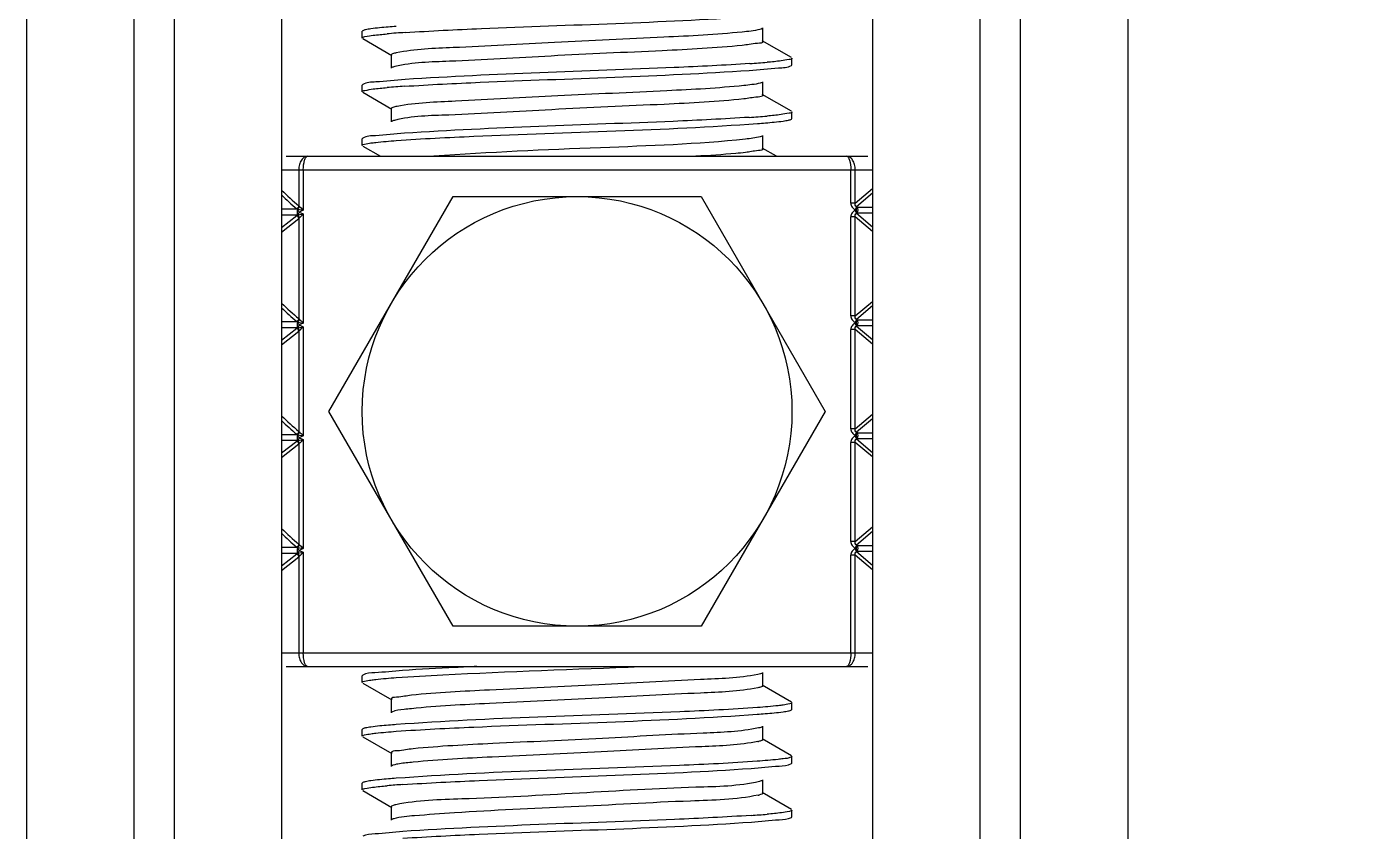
# Model space of a CAD drawing. Extents: x 27938 to 1042331, y -235042 to 1535213.
# Drawn here: x 707865 to 708451, y 728566 to 728923 of the extents above; entities that cross this region are included whole.
import ezdxf

# ---------------------------------------------------------------- set-up
doc = ezdxf.new("R2010")
doc.units = 0
doc.header["$LTSCALE"] = 1000
doc.header["$MEASUREMENT"] = 0
doc.styles.get("Standard").update_dxf_attribs({"font": 'gbenor.shx', "bigfont": 'gbcbig.shx'})
doc.dimstyles.get("Standard").update_dxf_attribs({"dimtxt": 0.18, "dimasz": 0.18, "dimexe": 0.18, "dimexo": 0.0625, "dimgap": 0.09, "dimtad": 0, "dimtih": 1, "dimtoh": 1, "dimdec": 4, "dimzin": 0, "dimdsep": 46, "dimtxsty": 'Standard', "dimcen": 0.09, "dimadec": 0, "dimazin": 0, "dimtfac": 1, "dimtdec": 4, "dimtofl": 0, "dimtmove": 0, "dimatfit": 3, "dimfxl": 1, "dimtolj": 1, "dimtzin": 0, "dimarcsym": 0})

msp = doc.modelspace()

# ---------------------------------------------------------------- linework, layer by layer
at = {"linetype": 'Continuous'}
for p, q in [((707864.69, 733136.51), (707864.69, 728395.48)), ((707912.32, 733136.51), (707912.32, 728395.48)), ((707930.18, 733136.51), (707930.18, 728395.48)), ((707977.8, 733136.51), (707977.8, 728395.48)), ((708239.75, 733136.51), (708239.75, 728395.48)), ((708287.37, 733136.51), (708287.37, 728395.48)), ((708305.23, 733136.51), (708305.23, 728395.48)), ((708352.86, 733136.51), (708352.86, 728395.48)), ((708013.75, 728921.47), (708013.52, 728921.21)), ((708013.52, 728918.23), (708013.52, 728921.21)), ((708013.52, 728918.23), (708013.52, 728921.21)), ((708191.14, 728916.74), (708191.14, 728922.69)), ((708013.75, 728917.97), (708026.67, 728910.49)), ((708203.8, 728909.56), (708190.88, 728917.04)), ((708026.41, 728910.79), (708026.41, 728904.83)), ((708204.03, 728906.32), (708204.03, 728909.3)), ((708204.03, 728906.32), (708204.03, 728909.3)), ((708203.8, 728906.06), (708204.03, 728906.32)), ((708013.75, 728897.65), (708013.52, 728897.39)), ((708013.52, 728894.42), (708013.52, 728897.39)), ((708013.52, 728894.42), (708013.52, 728897.39)), ((708191.14, 728892.93), (708191.14, 728898.88)), ((708013.75, 728894.16), (708026.67, 728886.67)), ((708203.8, 728885.75), (708190.88, 728893.23)), ((708026.41, 728886.97), (708026.41, 728881.02)), ((708204.03, 728882.51), (708204.03, 728885.49)), ((708204.03, 728882.51), (708204.03, 728885.49)), ((708203.8, 728882.25), (708204.03, 728882.51)), ((708013.75, 728873.84), (708013.52, 728873.58)), ((708013.52, 728870.6), (708013.52, 728873.58)), ((708013.52, 728870.6), (708013.52, 728873.58)), ((708191.14, 728869.12), (708191.14, 728875.07)), ((707979.89, 728865.78), (708237.66, 728865.78)), ((708013.75, 728870.34), (708021.62, 728865.78)), ((708197.15, 728865.78), (708190.88, 728869.42)), ((707977.8, 728859.83), (708239.75, 728859.83)), ((707985.43, 728859.83), (707985.43, 728843.83)), ((707987.41, 728859.83), (707987.41, 728841.87)), ((708230.14, 728844.99), (708230.14, 728859.83)), ((708232.12, 728844.99), (708232.12, 728859.83)), ((707998.79, 728752.67), (708053.78, 728847.93)), ((708053.78, 728847.93), (708163.77, 728847.93)), ((708163.77, 728847.93), (708218.76, 728752.67)), ((708232.12, 728844.99), (708239.75, 728851.46)), ((708239.75, 728849.44), (708232.67, 728843.43)), ((707984.8, 728842.34), (707977.8, 728842.34)), ((707984.92, 728842.31), (707984.8, 728842.34)), ((707984.96, 728842.29), (707987.41, 728841.87)), ((707985.6, 728843.64), (707985.43, 728843.83)), ((707985.67, 728843.57), (707985.6, 728843.64)), ((708232.12, 728844.99), (708230.14, 728844.99)), ((708232.67, 728843.43), (708232.07, 728842.17)), ((708232.49, 728841.97), (708232.07, 728842.17)), ((708232.49, 728841.97), (708233.09, 728843.24)), ((708233.09, 728843.24), (708232.67, 728843.43)), ((708233.09, 728843.24), (708239.75, 728843.24)), ((707984.76, 728839.73), (707977.8, 728839.75)), ((707977.8, 728834.26), (707984.52, 728839.56)), ((707977.8, 728832.22), (707985.43, 728838.25)), ((707984.76, 728839.73), (707984.92, 728839.76)), ((707984.92, 728839.76), (707984.96, 728839.79)), ((707985.51, 728841.04), (707984.96, 728839.79)), ((707984.96, 728839.79), (707987.41, 728840.21)), ((707985.43, 728838.25), (707985.57, 728838.42)), ((707985.43, 728838.25), (707985.43, 728793.82)), ((707987.41, 728841.87), (707985.51, 728841.04)), ((707985.51, 728841.04), (707987.41, 728840.21)), ((707985.57, 728838.42), (707985.65, 728838.49)), ((707985.65, 728838.49), (707985.7, 728838.53)), ((707987.41, 728840.21), (707987.41, 728791.87)), ((708232.12, 728838.96), (708230.14, 728838.96)), ((708230.14, 728794.98), (708230.14, 728838.96)), ((708232.07, 728841.78), (708232.49, 728841.97)), ((708232.67, 728840.51), (708232.07, 728841.78)), ((708239.75, 728832.48), (708232.12, 728838.96)), ((708232.12, 728794.98), (708232.12, 728838.96)), ((708232.49, 728841.97), (708233.09, 728840.71)), ((708232.67, 728840.51), (708233.09, 728840.71)), ((708232.67, 728840.51), (708239.75, 728834.5)), ((708233.09, 728840.71), (708239.75, 728840.71)), ((708232.12, 728794.98), (708239.75, 728801.45)), ((708239.75, 728799.44), (708232.67, 728793.43)), ((707984.8, 728792.33), (707977.8, 728792.33)), ((707984.76, 728789.72), (707977.8, 728789.74)), ((707977.8, 728784.25), (707984.52, 728789.56)), ((707984.76, 728789.72), (707984.92, 728789.76)), ((707984.92, 728792.3), (707984.8, 728792.33)), ((707984.92, 728789.76), (707984.96, 728789.78)), ((707984.96, 728792.29), (707987.41, 728791.87)), ((707985.51, 728791.03), (707984.96, 728789.78)), ((707984.96, 728789.78), (707987.41, 728790.2)), ((707985.6, 728793.63), (707985.43, 728793.82)), ((707987.41, 728791.87), (707985.51, 728791.03)), ((707985.51, 728791.03), (707987.41, 728790.2)), ((707985.67, 728793.56), (707985.6, 728793.63)), ((707987.41, 728790.2), (707987.41, 728741.86)), ((708232.12, 728794.98), (708230.14, 728794.98)), ((708232.67, 728793.43), (708232.07, 728792.16)), ((708232.49, 728791.97), (708232.07, 728792.16)), ((708232.07, 728791.77), (708232.49, 728791.97)), ((708232.67, 728790.51), (708232.07, 728791.77)), ((708232.49, 728791.97), (708233.09, 728793.23)), ((708232.49, 728791.97), (708233.09, 728790.7)), ((708233.09, 728793.23), (708232.67, 728793.43)), ((708232.67, 728790.51), (708233.09, 728790.7)), ((708232.67, 728790.51), (708239.75, 728784.49)), ((708233.09, 728793.23), (708239.75, 728793.23)), ((708233.09, 728790.7), (708239.75, 728790.7)), ((707977.8, 728782.21), (707985.43, 728788.25)), ((707985.43, 728788.25), (707985.57, 728788.41)), ((707985.43, 728788.25), (707985.43, 728743.82)), ((707985.57, 728788.41), (707985.65, 728788.48)), ((707985.65, 728788.48), (707985.7, 728788.53)), ((708232.12, 728788.95), (708230.14, 728788.95)), ((708230.14, 728744.97), (708230.14, 728788.95)), ((708239.75, 728782.47), (708232.12, 728788.95)), ((708232.12, 728744.97), (708232.12, 728788.95)), ((708053.78, 728657.42), (707998.79, 728752.67)), ((708218.76, 728752.67), (708163.77, 728657.42)), ((708232.12, 728744.97), (708239.75, 728751.45)), ((708239.75, 728749.43), (708232.67, 728743.42)), ((707985.6, 728743.62), (707985.43, 728743.82)), ((707985.67, 728743.56), (707985.6, 728743.62)), ((708232.12, 728744.97), (708230.14, 728744.97)), ((708232.67, 728743.42), (708232.07, 728742.16)), ((708232.49, 728741.96), (708233.09, 728743.22)), ((708233.09, 728743.22), (708232.67, 728743.42)), ((708233.09, 728743.22), (708239.75, 728743.22)), ((707984.8, 728742.33), (707977.8, 728742.33)), ((707984.76, 728739.71), (707977.8, 728739.74)), ((707977.8, 728734.24), (707984.52, 728739.55)), ((707977.8, 728732.21), (707985.43, 728738.24)), ((707984.76, 728739.71), (707984.92, 728739.75)), ((707984.92, 728742.3), (707984.8, 728742.33)), ((707984.92, 728739.75), (707984.96, 728739.77)), ((707984.96, 728742.28), (707987.41, 728741.86)), ((707985.51, 728741.02), (707984.96, 728739.77)), ((707984.96, 728739.77), (707987.41, 728740.2)), ((707985.43, 728738.24), (707985.57, 728738.4)), ((707985.43, 728738.24), (707985.43, 728693.81)), ((707987.41, 728741.86), (707985.51, 728741.02)), ((707985.51, 728741.02), (707987.41, 728740.2)), ((707985.57, 728738.4), (707985.65, 728738.48)), ((707985.65, 728738.48), (707985.7, 728738.52)), ((707987.41, 728740.2), (707987.41, 728691.85)), ((708232.12, 728738.95), (708230.14, 728738.95)), ((708230.14, 728694.97), (708230.14, 728738.95)), ((708232.49, 728741.96), (708232.07, 728742.16)), ((708232.07, 728741.76), (708232.49, 728741.96)), ((708232.67, 728740.5), (708232.07, 728741.76)), ((708239.75, 728732.47), (708232.12, 728738.95)), ((708232.12, 728694.97), (708232.12, 728738.95)), ((708232.49, 728741.96), (708233.09, 728740.7)), ((708232.67, 728740.5), (708233.09, 728740.7)), ((708232.67, 728740.5), (708239.75, 728734.49)), ((708233.09, 728740.7), (708239.75, 728740.7)), ((708232.12, 728694.97), (708239.75, 728701.44)), ((708239.75, 728699.42), (708232.67, 728693.41)), ((707984.8, 728692.32), (707977.8, 728692.32)), ((707984.76, 728689.71), (707977.8, 728689.73)), ((707984.76, 728689.71), (707984.92, 728689.74)), ((707984.92, 728692.29), (707984.8, 728692.32)), ((707984.92, 728689.74), (707984.96, 728689.77)), ((707984.96, 728692.27), (707987.41, 728691.85)), ((707985.51, 728691.02), (707984.96, 728689.77)), ((707984.96, 728689.77), (707987.41, 728690.19)), ((707985.6, 728693.62), (707985.43, 728693.81)), ((707987.41, 728691.85), (707985.51, 728691.02)), ((707985.51, 728691.02), (707987.41, 728690.19)), ((707985.67, 728693.55), (707985.6, 728693.62)), ((707987.41, 728690.19), (707987.41, 728645.52)), ((708232.12, 728694.97), (708230.14, 728694.97)), ((708232.67, 728693.41), (708232.07, 728692.15)), ((708232.49, 728691.95), (708232.07, 728692.15)), ((708232.07, 728691.76), (708232.49, 728691.95)), ((708232.67, 728690.49), (708232.07, 728691.76)), ((708232.49, 728691.95), (708233.09, 728693.22)), ((708232.49, 728691.95), (708233.09, 728690.69)), ((708233.09, 728693.22), (708232.67, 728693.41)), ((708232.67, 728690.49), (708233.09, 728690.69)), ((708232.67, 728690.49), (708239.75, 728684.48)), ((708233.09, 728693.22), (708239.75, 728693.22)), ((708233.09, 728690.69), (708239.75, 728690.69)), ((707977.8, 728684.23), (707984.52, 728689.54)), ((707977.8, 728682.2), (707985.43, 728688.23)), ((707985.43, 728688.23), (707985.57, 728688.4)), ((707985.43, 728688.23), (707985.43, 728645.52)), ((707985.57, 728688.4), (707985.65, 728688.47)), ((707985.65, 728688.47), (707985.7, 728688.51)), ((708232.12, 728688.94), (708230.14, 728688.94)), ((708230.14, 728645.52), (708230.14, 728688.94)), ((708239.75, 728682.46), (708232.12, 728688.94)), ((708232.12, 728645.52), (708232.12, 728688.94)), ((708163.77, 728657.42), (708053.78, 728657.42)), ((708239.75, 728645.52), (707977.8, 728645.52)), ((707979.89, 728639.56), (708237.66, 728639.56)), ((708191.14, 728630.99), (708191.14, 728636.94)), ((708013.75, 728635.71), (708013.52, 728635.45)), ((708013.52, 728632.48), (708013.52, 728635.45)), ((708013.52, 728632.48), (708013.52, 728635.45)), ((708013.75, 728632.21), (708026.67, 728624.73)), ((708203.8, 728623.81), (708190.88, 728631.29)), ((708026.41, 728625.03), (708026.41, 728619.08)), ((708203.8, 728620.31), (708204.03, 728620.57)), ((708204.03, 728620.57), (708204.03, 728623.55)), ((708204.03, 728620.57), (708204.03, 728623.55)), ((708013.75, 728611.9), (708013.52, 728611.64)), ((708013.52, 728608.66), (708013.52, 728611.64)), ((708013.52, 728608.66), (708013.52, 728611.64)), ((708013.75, 728608.4), (708026.67, 728600.92)), ((708203.8, 728599.99), (708190.88, 728607.48)), ((708191.14, 728607.17), (708191.14, 728613.13)), ((708026.41, 728601.22), (708026.41, 728595.27)), ((708203.8, 728596.5), (708204.03, 728596.76)), ((708204.03, 728596.76), (708204.03, 728599.73)), ((708204.03, 728596.76), (708204.03, 728599.73)), ((708013.75, 728588.09), (708013.52, 728587.83)), ((708013.52, 728584.85), (708013.52, 728587.83)), ((708013.52, 728584.85), (708013.52, 728587.83)), ((708013.75, 728584.59), (708026.67, 728577.11)), ((708191.14, 728583.36), (708191.14, 728589.31)), ((708203.8, 728576.18), (708190.88, 728583.66)), ((708026.41, 728577.41), (708026.41, 728571.46)), ((708203.8, 728572.68), (708204.03, 728572.94)), ((708204.03, 728572.94), (708204.03, 728575.92)), ((708204.03, 728572.94), (708204.03, 728575.92))]:
    msp.add_line(p, q, dxfattribs=at)
msp.add_circle((708108.78, 728752.67), 95.25, dxfattribs=at)
for centre, radius, start, end in [((708060.33, 728493.62), 427.95, 93.71685, 94.79919), ((708157.8, 729326.64), 420.65, 273.76227, 274.80085), ((708059.91, 728475.01), 422.73, 93.74965, 94.79999), ((708157.39, 729308), 425.85, 273.72942, 274.8001), ((708051.36, 728924.28), 104.01, 224.9882, 230.66338), ((708051.85, 728923.32), 105.17, 225.24107, 230.18722), ((707985.7, 728843.96), 1.85, 230.22372, 240.95845), ((707985.67, 728838.1), 1.86, 119.14418, 128.30251), ((708051.36, 728874.27), 104.01, 224.9882, 230.66338), ((708051.85, 728873.31), 105.17, 225.24107, 230.18722), ((707985.7, 728793.95), 1.85, 230.22372, 240.95845), ((707985.67, 728788.09), 1.86, 119.14418, 128.30251), ((708051.36, 728824.27), 104.01, 224.9882, 230.66338), ((708051.85, 728823.3), 105.17, 225.24107, 230.18722), ((707985.7, 728743.94), 1.85, 230.22372, 240.95845), ((707985.67, 728738.09), 1.86, 119.14418, 128.30251), ((708051.36, 728774.26), 104.01, 224.9882, 230.66338), ((708051.85, 728773.3), 105.17, 225.24107, 230.18722), ((707985.7, 728693.94), 1.85, 230.22372, 240.95845), ((707985.67, 728688.08), 1.86, 119.14418, 128.30251), ((708184.84, 728626.81), 20.92, 281.39178, 282.13242), ((708058.92, 728177.98), 410.16, 93.82825, 94.80335), ((708185.48, 728599.96), 17.82, 281.5512, 283.26836), ((708158.51, 728984.31), 411.68, 273.81553, 274.80566)]:
    msp.add_arc(centre, radius, start, end, dxfattribs=at)
for points, knots in [([(708032.58, 728920.67), (708043.83, 728921.41), (708094.77, 728923.85), (708145.77, 728925.07), (708185.4, 728927.73)], [0, 0, 0, 0, 0.221018, 1, 1, 1, 1]), ([(708013.52, 728918.23), (708013.52, 728918.69), (708015.96, 728918.96), (708017.17, 728919.29), (708018.4, 728919.45)], [0, 0, 0, 0, 0.270608, 1, 1, 1, 1]), ([(708017.35, 728922.28), (708016.56, 728922.17), (708015.36, 728921.96), (708014.13, 728921.69), (708013.75, 728921.47)], [0, 0, 0, 0, 0.642699, 1, 1, 1, 1]), ([(708028.53, 728923.36), (708027.38, 728923.28), (708023.65, 728922.98), (708019.92, 728922.65), (708017.35, 728922.28)], [0, 0, 0, 0, 0.307564, 1, 1, 1, 1]), ([(708181.95, 728920.89), (708170.41, 728919.73), (708142.67, 728918.31), (708099.94, 728916.46), (708060.48, 728914.13), (708036.93, 728913.32), (708028.65, 728911.67)], [0, 0, 0, 0, 0.226386, 0.542344, 0.83502, 1, 1, 1, 1]), ([(708190.88, 728922.39), (708190.55, 728922.21), (708187.59, 728921.41), (708184.59, 728921.15), (708181.95, 728920.89)], [0, 0, 0, 0, 0.123298, 1, 1, 1, 1]), ([(708181.95, 728914.93), (708170.19, 728913.75), (708141.94, 728912.31), (708098.61, 728910.52), (708059.22, 728907.94), (708035.87, 728907.44), (708027.99, 728905.58)], [0, 0, 0, 0, 0.229855, 0.549948, 0.842489, 1, 1, 1, 1]), ([(708191.13, 728916.74), (708191.14, 728915.91), (708186.4, 728915.86), (708184.24, 728915.16), (708181.95, 728914.93)], [0, 0, 0, 0, 0.265413, 1, 1, 1, 1]), ([(708028.65, 728911.67), (708028.08, 728911.56), (708027.43, 728911.41), (708026.42, 728911.03), (708026.42, 728910.79)], [0, 0, 0, 0, 0.707754, 1, 1, 1, 1]), ([(708185.4, 728906.89), (708174.23, 728906.14), (708123.29, 728903.69), (708072.29, 728902.46), (708032.58, 728899.83)], [0, 0, 0, 0, 0.219595, 1, 1, 1, 1]), ([(708204.03, 728909.3), (708204.03, 728908.85), (708201.64, 728908.58), (708200.45, 728908.25), (708199.25, 728908.09)], [0, 0, 0, 0, 0.270923, 1, 1, 1, 1]), ([(708027.99, 728905.58), (708027.72, 728905.51), (708027.28, 728905.4), (708026.84, 728905.23), (708026.68, 728905.14)], [0, 0, 0, 0, 0.593987, 1, 1, 1, 1]), ([(708032.27, 728896.83), (708043.46, 728897.58), (708094.4, 728900.03), (708145.4, 728901.25), (708185.09, 728903.89)], [0, 0, 0, 0, 0.219989, 1, 1, 1, 1]), ([(708185.09, 728903.89), (708189.42, 728904.18), (708195.49, 728905.02), (708202.12, 728905.1), (708203.8, 728906.06)], [0, 0, 0, 0, 0.691216, 1, 1, 1, 1]), ([(708013.52, 728894.42), (708013.52, 728894.87), (708015.93, 728895.14), (708017.13, 728895.47), (708018.33, 728895.63)], [0, 0, 0, 0, 0.270808, 1, 1, 1, 1]), ([(708032.58, 728899.83), (708028.22, 728899.54), (708022.11, 728898.7), (708015.45, 728898.63), (708013.75, 728897.65)], [0, 0, 0, 0, 0.691341, 1, 1, 1, 1]), ([(708182.69, 728897.15), (708171.37, 728895.97), (708143.87, 728894.57), (708101.24, 728892.69), (708061.41, 728890.41), (708037.5, 728889.51), (708028.96, 728887.92)], [0, 0, 0, 0, 0.221662, 0.536163, 0.830773, 1, 1, 1, 1]), ([(708190.88, 728898.58), (708190.58, 728898.41), (708187.87, 728897.65), (708185.11, 728897.4), (708182.69, 728897.15)], [0, 0, 0, 0, 0.125495, 1, 1, 1, 1]), ([(708182.69, 728891.2), (708170.98, 728889.97), (708142.58, 728888.53), (708098.91, 728886.75), (708059.19, 728884.05), (708035.62, 728883.7), (708027.79, 728881.72)], [0, 0, 0, 0, 0.227665, 0.549451, 0.843883, 1, 1, 1, 1]), ([(708191.13, 728892.93), (708191.14, 728892.16), (708186.8, 728892.05), (708184.8, 728891.42), (708182.69, 728891.2)], [0, 0, 0, 0, 0.266153, 1, 1, 1, 1]), ([(708028.96, 728887.92), (708028.31, 728887.8), (708027.58, 728887.63), (708026.42, 728887.24), (708026.42, 728886.97)], [0, 0, 0, 0, 0.711573, 1, 1, 1, 1]), ([(708204.03, 728885.49), (708204.03, 728885.03), (708201.61, 728884.76), (708200.4, 728884.43), (708199.19, 728884.27)], [0, 0, 0, 0, 0.270717, 1, 1, 1, 1]), ([(708027.79, 728881.72), (708027.57, 728881.66), (708027.19, 728881.55), (708026.82, 728881.41), (708026.68, 728881.32)], [0, 0, 0, 0, 0.586829, 1, 1, 1, 1]), ([(708028.65, 728872.77), (708040.11, 728873.61), (708093.5, 728876.22), (708146.96, 728877.27), (708188.79, 728880.34)], [0, 0, 0, 0, 0.215118, 1, 1, 1, 1]), ([(708185.09, 728883.06), (708173.86, 728882.31), (708122.92, 728879.87), (708071.92, 728878.65), (708032.27, 728876)], [0, 0, 0, 0, 0.220621, 1, 1, 1, 1]), ([(708188.79, 728880.34), (708189.95, 728880.42), (708193.74, 728880.72), (708197.53, 728881.06), (708200.13, 728881.42)], [0, 0, 0, 0, 0.307378, 1, 1, 1, 1]), ([(708200.13, 728881.42), (708200.93, 728881.54), (708202.16, 728881.75), (708203.41, 728882.03), (708203.8, 728882.25)], [0, 0, 0, 0, 0.643431, 1, 1, 1, 1]), ([(708013.52, 728870.6), (708013.52, 728870.97), (708015.41, 728871.29), (708016.41, 728871.55), (708017.38, 728871.69)], [0, 0, 0, 0, 0.274527, 1, 1, 1, 1]), ([(708032.27, 728876), (708027.98, 728875.71), (708021.97, 728874.88), (708015.42, 728874.8), (708013.75, 728873.84)], [0, 0, 0, 0, 0.691044, 1, 1, 1, 1]), ([(708017.38, 728871.69), (708018.09, 728871.79), (708021.84, 728872.25), (708025.61, 728872.54), (708028.65, 728872.77)], [0, 0, 0, 0, 0.191292, 1, 1, 1, 1]), ([(708183.41, 728873.41), (708162.1, 728871.1), (708115.97, 728869.62), (708069.93, 728867.56), (708045.32, 728865.78)], [0, 0, 0, 0, 0.464865, 1, 1, 1, 1]), ([(708190.88, 728874.77), (708190.6, 728874.6), (708188.13, 728873.89), (708185.61, 728873.65), (708183.41, 728873.41)], [0, 0, 0, 0, 0.12782, 1, 1, 1, 1]), ([(707989.33, 728865.78), (707988.82, 728865.78), (707987.71, 728865.42), (707986.45, 728864.05), (707985.62, 728862.11), (707985.43, 728860.61), (707985.43, 728859.83)], [0, 0, 0, 0, 0.195972, 0.42512, 0.697797, 1, 1, 1, 1]), ([(707987.41, 728859.83), (707987.41, 728861.26), (707987.63, 728863.21), (707988.39, 728865.23), (707989.05, 728865.78), (707989.33, 728865.78)], [0, 0, 0, 0, 0.657525, 0.871922, 1, 1, 1, 1]), ([(708183.41, 728867.46), (708181.98, 728867.3), (708174.64, 728866.61), (708167.29, 728866.14), (708161.37, 728865.79)], [0, 0, 0, 0, 0.195123, 1, 1, 1, 1]), ([(708191.13, 728869.12), (708191.14, 728868.41), (708187.18, 728868.24), (708185.34, 728867.67), (708183.41, 728867.46)], [0, 0, 0, 0, 0.266951, 1, 1, 1, 1]), ([(708228.23, 728865.78), (708228.5, 728865.78), (708229.16, 728865.23), (708229.92, 728863.21), (708230.14, 728861.26), (708230.14, 728859.83)], [0, 0, 0, 0, 0.128078, 0.342475, 1, 1, 1, 1]), ([(708232.12, 728859.83), (708232.12, 728860.61), (708231.93, 728862.11), (708231.1, 728864.05), (708229.84, 728865.42), (708228.73, 728865.78), (708228.23, 728865.78)], [0, 0, 0, 0, 0.302203, 0.57488, 0.804028, 1, 1, 1, 1]), ([(707984.94, 728842.33), (707984.85, 728842.15), (707984.58, 728841.32), (707984.64, 728840.36), (707984.92, 728839.76)], [0, 0, 0, 0, 0.236634, 1, 1, 1, 1]), ([(707985.51, 728841.04), (707985.46, 728841.16), (707985.27, 728841.59), (707985.04, 728842.01), (707984.94, 728842.33)], [0, 0, 0, 0, 0.285481, 1, 1, 1, 1]), ([(707985.67, 728843.57), (707985.81, 728843.45), (707986.4, 728842.89), (707986.97, 728842.32), (707987.41, 728841.87)], [0, 0, 0, 0, 0.225254, 1, 1, 1, 1]), ([(708230.14, 728844.99), (708230.14, 728844.39), (708230.54, 728843.18), (708231.53, 728842.42), (708232.07, 728842.17)], [0, 0, 0, 0, 0.499355, 1, 1, 1, 1]), ([(708232.67, 728843.43), (708232.38, 728843.52), (708231.92, 728844.08), (708232.05, 728844.7), (708232.12, 728844.99)], [0, 0, 0, 0, 0.502447, 1, 1, 1, 1]), ([(708233.09, 728840.71), (708233.27, 728841.1), (708233.4, 728841.97), (708233.27, 728842.85), (708233.09, 728843.24)], [0, 0, 0, 0, 0.500048, 1, 1, 1, 1]), ([(707985.7, 728838.53), (707985.84, 728838.66), (707986.42, 728839.2), (707986.98, 728839.77), (707987.41, 728840.21)], [0, 0, 0, 0, 0.226794, 1, 1, 1, 1]), ([(708232.07, 728841.78), (708231.53, 728841.52), (708230.54, 728840.77), (708230.14, 728839.55), (708230.14, 728838.96)], [0, 0, 0, 0, 0.500643, 1, 1, 1, 1]), ([(708232.12, 728838.96), (708232.05, 728839.25), (708231.92, 728839.86), (708232.38, 728840.43), (708232.67, 728840.51)], [0, 0, 0, 0, 0.49632, 1, 1, 1, 1]), ([(707984.94, 728792.32), (707984.85, 728792.14), (707984.58, 728791.31), (707984.64, 728790.36), (707984.92, 728789.76)], [0, 0, 0, 0, 0.236634, 1, 1, 1, 1]), ([(707985.51, 728791.03), (707985.46, 728791.16), (707985.27, 728791.59), (707985.04, 728792), (707984.94, 728792.32)], [0, 0, 0, 0, 0.285481, 1, 1, 1, 1]), ([(707985.67, 728793.56), (707985.81, 728793.44), (707986.4, 728792.89), (707986.97, 728792.31), (707987.41, 728791.87)], [0, 0, 0, 0, 0.225254, 1, 1, 1, 1]), ([(707985.7, 728788.53), (707985.84, 728788.65), (707986.42, 728789.2), (707986.98, 728789.76), (707987.41, 728790.2)], [0, 0, 0, 0, 0.226794, 1, 1, 1, 1]), ([(708230.14, 728794.98), (708230.14, 728794.39), (708230.54, 728793.17), (708231.53, 728792.42), (708232.07, 728792.16)], [0, 0, 0, 0, 0.499355, 1, 1, 1, 1]), ([(708232.07, 728791.77), (708231.53, 728791.52), (708230.54, 728790.76), (708230.14, 728789.55), (708230.14, 728788.95)], [0, 0, 0, 0, 0.500643, 1, 1, 1, 1]), ([(708232.67, 728793.43), (708232.38, 728793.51), (708231.92, 728794.08), (708232.05, 728794.69), (708232.12, 728794.98)], [0, 0, 0, 0, 0.502447, 1, 1, 1, 1]), ([(708232.12, 728788.95), (708232.05, 728789.24), (708231.92, 728789.86), (708232.38, 728790.42), (708232.67, 728790.51)], [0, 0, 0, 0, 0.49632, 1, 1, 1, 1]), ([(708233.09, 728790.7), (708233.27, 728791.09), (708233.4, 728791.97), (708233.27, 728792.84), (708233.09, 728793.23)], [0, 0, 0, 0, 0.500048, 1, 1, 1, 1]), ([(707985.67, 728743.56), (707985.81, 728743.44), (707986.4, 728742.88), (707986.97, 728742.3), (707987.41, 728741.86)], [0, 0, 0, 0, 0.225254, 1, 1, 1, 1]), ([(708230.14, 728744.97), (708230.14, 728744.38), (708230.54, 728743.17), (708231.53, 728742.41), (708232.07, 728742.16)], [0, 0, 0, 0, 0.499355, 1, 1, 1, 1]), ([(708232.67, 728743.42), (708232.38, 728743.51), (708231.92, 728744.07), (708232.05, 728744.68), (708232.12, 728744.97)], [0, 0, 0, 0, 0.502447, 1, 1, 1, 1]), ([(708233.09, 728740.7), (708233.27, 728741.08), (708233.4, 728741.96), (708233.27, 728742.84), (708233.09, 728743.22)], [0, 0, 0, 0, 0.500048, 1, 1, 1, 1]), ([(707984.94, 728742.32), (707984.85, 728742.13), (707984.58, 728741.3), (707984.64, 728740.35), (707984.92, 728739.75)], [0, 0, 0, 0, 0.236634, 1, 1, 1, 1]), ([(707985.51, 728741.02), (707985.46, 728741.15), (707985.27, 728741.58), (707985.04, 728742), (707984.94, 728742.32)], [0, 0, 0, 0, 0.285481, 1, 1, 1, 1]), ([(707985.7, 728738.52), (707985.84, 728738.64), (707986.42, 728739.19), (707986.98, 728739.76), (707987.41, 728740.2)], [0, 0, 0, 0, 0.226794, 1, 1, 1, 1]), ([(708232.07, 728741.76), (708231.53, 728741.51), (708230.54, 728740.75), (708230.14, 728739.54), (708230.14, 728738.95)], [0, 0, 0, 0, 0.500643, 1, 1, 1, 1]), ([(708232.12, 728738.95), (708232.05, 728739.24), (708231.92, 728739.85), (708232.38, 728740.41), (708232.67, 728740.5)], [0, 0, 0, 0, 0.49632, 1, 1, 1, 1]), ([(707984.94, 728692.31), (707984.85, 728692.13), (707984.58, 728691.3), (707984.64, 728690.34), (707984.92, 728689.74)], [0, 0, 0, 0, 0.236634, 1, 1, 1, 1]), ([(707985.51, 728691.02), (707985.46, 728691.14), (707985.27, 728691.57), (707985.04, 728691.99), (707984.94, 728692.31)], [0, 0, 0, 0, 0.285481, 1, 1, 1, 1]), ([(707985.67, 728693.55), (707985.81, 728693.43), (707986.4, 728692.87), (707986.97, 728692.3), (707987.41, 728691.85)], [0, 0, 0, 0, 0.225254, 1, 1, 1, 1]), ([(707985.7, 728688.51), (707985.84, 728688.63), (707986.42, 728689.18), (707986.98, 728689.75), (707987.41, 728690.19)], [0, 0, 0, 0, 0.226794, 1, 1, 1, 1]), ([(708230.14, 728694.97), (708230.14, 728694.37), (708230.54, 728693.16), (708231.53, 728692.4), (708232.07, 728692.15)], [0, 0, 0, 0, 0.499355, 1, 1, 1, 1]), ([(708232.07, 728691.76), (708231.53, 728691.5), (708230.54, 728690.75), (708230.14, 728689.53), (708230.14, 728688.94)], [0, 0, 0, 0, 0.500643, 1, 1, 1, 1]), ([(708232.67, 728693.41), (708232.38, 728693.5), (708231.92, 728694.06), (708232.05, 728694.68), (708232.12, 728694.97)], [0, 0, 0, 0, 0.502447, 1, 1, 1, 1]), ([(708232.12, 728688.94), (708232.05, 728689.23), (708231.92, 728689.84), (708232.38, 728690.41), (708232.67, 728690.49)], [0, 0, 0, 0, 0.49632, 1, 1, 1, 1]), ([(708233.09, 728690.69), (708233.27, 728691.08), (708233.4, 728691.95), (708233.27, 728692.83), (708233.09, 728693.22)], [0, 0, 0, 0, 0.500048, 1, 1, 1, 1]), ([(707985.43, 728645.52), (707985.43, 728644.73), (707985.62, 728643.24), (707986.45, 728641.29), (707987.71, 728639.92), (707988.82, 728639.56), (707989.33, 728639.56)], [0, 0, 0, 0, 0.302203, 0.57488, 0.804028, 1, 1, 1, 1]), ([(707989.33, 728639.56), (707989.05, 728639.56), (707988.39, 728640.12), (707987.63, 728642.14), (707987.41, 728644.08), (707987.41, 728645.52)], [0, 0, 0, 0, 0.128078, 0.342475, 1, 1, 1, 1]), ([(708230.14, 728645.52), (708230.14, 728644.08), (708229.92, 728642.14), (708229.16, 728640.12), (708228.5, 728639.56), (708228.23, 728639.56)], [0, 0, 0, 0, 0.657525, 0.871922, 1, 1, 1, 1]), ([(708228.23, 728639.56), (708228.73, 728639.56), (708229.84, 728639.92), (708231.1, 728641.29), (708231.93, 728643.24), (708232.12, 728644.73), (708232.12, 728645.52)], [0, 0, 0, 0, 0.195972, 0.42512, 0.697797, 1, 1, 1, 1]), ([(708031.43, 728637.81), (708027.34, 728637.54), (708021.6, 728636.74), (708015.35, 728636.63), (708013.75, 728635.71)], [0, 0, 0, 0, 0.690228, 1, 1, 1, 1]), ([(708028.65, 728634.64), (708035.52, 728635.15), (708071.58, 728637.12), (708107.67, 728638.35), (708136.87, 728639.56)], [0, 0, 0, 0, 0.190688, 1, 1, 1, 1]), ([(708064.27, 728639.56), (708061.14, 728639.42), (708050.19, 728638.91), (708039.24, 728638.35), (708031.43, 728637.81)], [0, 0, 0, 0, 0.286076, 1, 1, 1, 1]), ([(708013.52, 728632.48), (708013.52, 728632.85), (708015.41, 728633.16), (708016.41, 728633.42), (708017.38, 728633.56)], [0, 0, 0, 0, 0.274524, 1, 1, 1, 1]), ([(708017.38, 728633.56), (708018.1, 728633.66), (708021.84, 728634.12), (708025.61, 728634.42), (708028.65, 728634.64)], [0, 0, 0, 0, 0.191293, 1, 1, 1, 1]), ([(708188.86, 728636.05), (708180.52, 728634.4), (708156.87, 728633.59), (708117.29, 728631.25), (708074.55, 728629.4), (708046.84, 728627.98), (708035.36, 728626.82)], [0, 0, 0, 0, 0.165781, 0.45908, 0.774887, 1, 1, 1, 1]), ([(708190.87, 728636.64), (708190.64, 728636.5), (708189.96, 728636.28), (708189.28, 728636.13), (708188.86, 728636.05)], [0, 0, 0, 0, 0.387259, 1, 1, 1, 1]), ([(708191.13, 728630.99), (708191.13, 728630.75), (708190.1, 728630.36), (708189.44, 728630.21), (708188.86, 728630.09)], [0, 0, 0, 0, 0.291748, 1, 1, 1, 1]), ([(708035.36, 728626.82), (708033.12, 728626.59), (708031.02, 728625.92), (708026.41, 728625.85), (708026.42, 728625.03)], [0, 0, 0, 0, 0.734361, 1, 1, 1, 1]), ([(708188.86, 728630.09), (708180.52, 728628.45), (708156.87, 728627.63), (708117.29, 728625.3), (708074.55, 728623.45), (708046.84, 728622.03), (708035.36, 728620.86)], [0, 0, 0, 0, 0.165781, 0.45908, 0.774887, 1, 1, 1, 1]), ([(708035.36, 728620.86), (708034.26, 728620.75), (708031.39, 728620.33), (708028.26, 728620.3), (708026.67, 728619.38)], [0, 0, 0, 0, 0.375377, 1, 1, 1, 1]), ([(708188.8, 728621.37), (708177.31, 728620.53), (708123.92, 728617.93), (708070.46, 728616.88), (708028.65, 728613.8)], [0, 0, 0, 0, 0.215525, 1, 1, 1, 1]), ([(708188.66, 728618.39), (708189.83, 728618.47), (708193.65, 728618.77), (708197.47, 728619.11), (708200.09, 728619.48)], [0, 0, 0, 0, 0.307299, 1, 1, 1, 1]), ([(708200.13, 728622.46), (708199.41, 728622.36), (708195.64, 728621.9), (708191.86, 728621.6), (708188.8, 728621.37)], [0, 0, 0, 0, 0.191424, 1, 1, 1, 1]), ([(708200.09, 728619.48), (708200.9, 728619.59), (708202.14, 728619.8), (708203.41, 728620.08), (708203.8, 728620.31)], [0, 0, 0, 0, 0.643818, 1, 1, 1, 1]), ([(708204.03, 728623.55), (708204.03, 728623.17), (708202.12, 728622.86), (708201.11, 728622.6), (708200.13, 728622.46)], [0, 0, 0, 0, 0.274347, 1, 1, 1, 1]), ([(708028.65, 728613.8), (708027.49, 728613.72), (708023.73, 728613.42), (708019.97, 728613.09), (708017.38, 728612.72)], [0, 0, 0, 0, 0.307528, 1, 1, 1, 1]), ([(708028.6, 728610.82), (708040.05, 728611.67), (708093.4, 728614.27), (708146.83, 728615.33), (708188.66, 728618.39)], [0, 0, 0, 0, 0.214845, 1, 1, 1, 1]), ([(708013.52, 728608.66), (708013.52, 728609.03), (708015.41, 728609.35), (708016.4, 728609.61), (708017.37, 728609.74)], [0, 0, 0, 0, 0.274583, 1, 1, 1, 1]), ([(708017.38, 728612.72), (708016.59, 728612.61), (708015.38, 728612.4), (708014.14, 728612.12), (708013.75, 728611.9)], [0, 0, 0, 0, 0.643035, 1, 1, 1, 1]), ([(708017.37, 728609.74), (708018.08, 728609.84), (708021.82, 728610.3), (708025.57, 728610.6), (708028.6, 728610.82)], [0, 0, 0, 0, 0.191287, 1, 1, 1, 1]), ([(708189.23, 728612.31), (708181.2, 728610.58), (708157.94, 728609.9), (708118.74, 728607.47), (708075.84, 728605.66), (708047.84, 728604.23), (708036.12, 728603.08)], [0, 0, 0, 0, 0.160645, 0.451989, 0.769743, 1, 1, 1, 1]), ([(708190.87, 728612.83), (708190.68, 728612.71), (708190.13, 728612.52), (708189.57, 728612.38), (708189.23, 728612.31)], [0, 0, 0, 0, 0.396009, 1, 1, 1, 1]), ([(708036.12, 728603.08), (708033.7, 728602.84), (708031.43, 728602.1), (708026.41, 728602.1), (708026.42, 728601.22)], [0, 0, 0, 0, 0.735005, 1, 1, 1, 1]), ([(708188.97, 728606.3), (708180.79, 728604.65), (708157.44, 728603.86), (708118.23, 728601.52), (708075.55, 728599.69), (708047.75, 728598.26), (708036.12, 728597.13)], [0, 0, 0, 0, 0.163506, 0.454907, 0.771081, 1, 1, 1, 1]), ([(708191.13, 728607.17), (708191.13, 728606.97), (708190.29, 728606.6), (708189.72, 728606.46), (708189.23, 728606.36)], [0, 0, 0, 0, 0.29759, 1, 1, 1, 1]), ([(708027.25, 728595.81), (708027.14, 728595.77), (708026.94, 728595.7), (708026.75, 728595.62), (708026.67, 728595.57)], [0, 0, 0, 0, 0.560435, 1, 1, 1, 1]), ([(708036.12, 728597.13), (708035.09, 728597.03), (708032.12, 728596.68), (708029.11, 728596.41), (708027.25, 728595.81)], [0, 0, 0, 0, 0.346657, 1, 1, 1, 1]), ([(708188.66, 728597.55), (708177.16, 728596.71), (708123.8, 728594.11), (708070.37, 728593.07), (708028.6, 728589.99)], [0, 0, 0, 0, 0.21594, 1, 1, 1, 1]), ([(708185.9, 728594.38), (708190.04, 728594.66), (708195.85, 728595.47), (708202.18, 728595.57), (708203.8, 728596.5)], [0, 0, 0, 0, 0.690459, 1, 1, 1, 1]), ([(708200.09, 728598.64), (708199.37, 728598.54), (708195.57, 728598.08), (708191.75, 728597.78), (708188.66, 728597.55)], [0, 0, 0, 0, 0.191494, 1, 1, 1, 1]), ([(708204.03, 728599.73), (708204.03, 728599.61), (708202.63, 728598.73), (708201.34, 728598.81), (708200.09, 728598.64)], [0, 0, 0, 0, 0.089011, 1, 1, 1, 1]), ([(708028.6, 728589.99), (708027.45, 728589.9), (708023.7, 728589.61), (708019.95, 728589.27), (708017.37, 728588.91)], [0, 0, 0, 0, 0.307539, 1, 1, 1, 1]), ([(708031.54, 728587.22), (708042.8, 728587.98), (708094.25, 728590.46), (708145.77, 728591.66), (708185.9, 728594.38)], [0, 0, 0, 0, 0.219125, 1, 1, 1, 1]), ([(708013.52, 728584.85), (708013.52, 728585.28), (708015.81, 728585.57), (708016.97, 728585.88), (708018.13, 728586.03)], [0, 0, 0, 0, 0.271491, 1, 1, 1, 1]), ([(708017.37, 728588.91), (708016.58, 728588.8), (708015.37, 728588.58), (708014.13, 728588.31), (708013.75, 728588.09)], [0, 0, 0, 0, 0.642904, 1, 1, 1, 1]), ([(708189.57, 728588.57), (708180.41, 728586.4), (708153.52, 728586.05), (708109.69, 728583.35), (708065.39, 728580.89), (708038.02, 728580.26), (708028.42, 728578.25)], [0, 0, 0, 0, 0.174762, 0.494833, 0.817817, 1, 1, 1, 1]), ([(708190.87, 728589.01), (708190.71, 728588.92), (708190.28, 728588.76), (708189.84, 728588.64), (708189.57, 728588.57)], [0, 0, 0, 0, 0.405964, 1, 1, 1, 1]), ([(708028.42, 728578.25), (708027.91, 728578.14), (708027.31, 728578), (708026.42, 728577.63), (708026.42, 728577.41)], [0, 0, 0, 0, 0.704965, 1, 1, 1, 1]), ([(708189.05, 728582.51), (708179.22, 728580.49), (708151.35, 728579.88), (708106.63, 728577.07), (708065.73, 728575.64), (708039.6, 728573.57), (708030.5, 728572.92), (708027.5, 728572.07)], [0, 0, 0, 0, 0.185871, 0.51286, 0.832554, 0.942221, 1, 1, 1, 1]), ([(708191.13, 728583.36), (708191.13, 728583.18), (708190.47, 728582.83), (708189.97, 728582.72), (708189.57, 728582.62)], [0, 0, 0, 0, 0.304804, 1, 1, 1, 1]), ([(708185.9, 728573.54), (708174.62, 728572.78), (708123.16, 728570.3), (708071.65, 728569.11), (708031.54, 728566.38)], [0, 0, 0, 0, 0.219533, 1, 1, 1, 1]), ([(708186.06, 728570.58), (708190.17, 728570.86), (708195.92, 728571.65), (708202.2, 728571.76), (708203.8, 728572.68)], [0, 0, 0, 0, 0.690288, 1, 1, 1, 1]), ([(708204.03, 728575.92), (708204.03, 728575.49), (708201.75, 728575.2), (708200.6, 728574.89), (708199.45, 728574.74)], [0, 0, 0, 0, 0.271562, 1, 1, 1, 1]), ([(708031.54, 728566.38), (708027.42, 728566.1), (708021.65, 728565.3), (708015.36, 728565.2), (708013.75, 728564.27)], [0, 0, 0, 0, 0.69034, 1, 1, 1, 1]), ([(708027.5, 728572.07), (708027.34, 728572.03), (708027.06, 728571.94), (708026.78, 728571.82), (708026.68, 728571.76)], [0, 0, 0, 0, 0.574666, 1, 1, 1, 1]), ([(708031.5, 728563.4), (708042.78, 728564.17), (708094.3, 728566.65), (708145.88, 728567.84), (708186.06, 728570.58)], [0, 0, 0, 0, 0.219209, 1, 1, 1, 1])]:
    msp.add_open_spline(points, degree=3, knots=knots, dxfattribs=at)
for points in [[(708018.4, 728919.45), (708020.43, 728919.7), (708022.48, 728919.89), (708024.52, 728920.07)], [(708199.25, 728908.09), (708197.18, 728907.83), (708195.09, 728907.64), (708193, 728907.46)], [(708018.33, 728895.63), (708020.4, 728895.89), (708022.47, 728896.08), (708024.54, 728896.26)], [(708199.19, 728884.27), (708197.14, 728884.01), (708195.08, 728883.82), (708193.02, 728883.65)], [(707985.43, 728843.83), (707985.3, 728843.32), (707984.95, 728842.83), (707984.52, 728842.53)], [(707985.6, 728843.64), (707985.48, 728843.14), (707985.19, 728842.66), (707984.8, 728842.34)], [(707984.92, 728842.31), (707985.28, 728842.65), (707985.56, 728843.09), (707985.67, 728843.57)], [(707985.43, 728838.25), (707985.31, 728838.77), (707984.96, 728839.26), (707984.52, 728839.56)], [(707985.57, 728838.42), (707985.46, 728838.92), (707985.16, 728839.41), (707984.76, 728839.73)], [(707985.65, 728838.49), (707985.55, 728838.97), (707985.28, 728839.44), (707984.92, 728839.76)], [(707985.7, 728838.53), (707985.58, 728839), (707985.32, 728839.46), (707984.96, 728839.79)], [(707985.43, 728793.82), (707985.3, 728793.31), (707984.95, 728792.83), (707984.52, 728792.53)], [(707985.43, 728788.25), (707985.31, 728788.76), (707984.96, 728789.26), (707984.52, 728789.56)], [(707985.57, 728788.41), (707985.46, 728788.91), (707985.16, 728789.4), (707984.76, 728789.72)], [(707985.6, 728793.63), (707985.48, 728793.14), (707985.19, 728792.65), (707984.8, 728792.33)], [(707984.92, 728792.3), (707985.28, 728792.64), (707985.56, 728793.09), (707985.67, 728793.56)], [(707985.65, 728788.48), (707985.55, 728788.96), (707985.28, 728789.43), (707984.92, 728789.76)], [(707985.7, 728788.53), (707985.58, 728789), (707985.32, 728789.45), (707984.96, 728789.78)], [(707985.43, 728743.82), (707985.3, 728743.3), (707984.95, 728742.82), (707984.52, 728742.52)], [(707985.6, 728743.62), (707985.48, 728743.13), (707985.19, 728742.65), (707984.8, 728742.33)], [(707984.92, 728742.3), (707985.28, 728742.63), (707985.56, 728743.08), (707985.67, 728743.56)], [(707985.43, 728738.24), (707985.31, 728738.76), (707984.96, 728739.25), (707984.52, 728739.55)], [(707985.57, 728738.4), (707985.46, 728738.9), (707985.16, 728739.39), (707984.76, 728739.71)], [(707985.65, 728738.48), (707985.55, 728738.95), (707985.28, 728739.42), (707984.92, 728739.75)], [(707985.7, 728738.52), (707985.58, 728738.99), (707985.32, 728739.45), (707984.96, 728739.77)], [(707985.43, 728693.81), (707985.3, 728693.3), (707984.95, 728692.81), (707984.52, 728692.51)], [(707985.57, 728688.4), (707985.46, 728688.9), (707985.16, 728689.39), (707984.76, 728689.71)], [(707985.6, 728693.62), (707985.48, 728693.12), (707985.19, 728692.64), (707984.8, 728692.32)], [(707984.92, 728692.29), (707985.28, 728692.63), (707985.56, 728693.07), (707985.67, 728693.55)], [(707985.65, 728688.47), (707985.55, 728688.95), (707985.28, 728689.42), (707984.92, 728689.74)], [(707985.7, 728688.51), (707985.58, 728688.98), (707985.32, 728689.44), (707984.96, 728689.77)], [(707985.43, 728688.23), (707985.31, 728688.75), (707984.96, 728689.24), (707984.52, 728689.54)], [(708018.13, 728586.03), (708020.27, 728586.31), (708022.42, 728586.51), (708024.58, 728586.69)], [(708199.45, 728574.74), (708197.3, 728574.46), (708195.15, 728574.26), (708192.99, 728574.08)]]:
    msp.add_open_spline(points, degree=3, dxfattribs=at)

# ---------------------------------------------------------------- leaders
msp.add_leader([(708197.34, 728294.17), (709037.71, 728868.13)], dimstyle='Standard', override={"dimgap": 20, "dimtad": 0})

doc.saveas('drawing.dxf')
